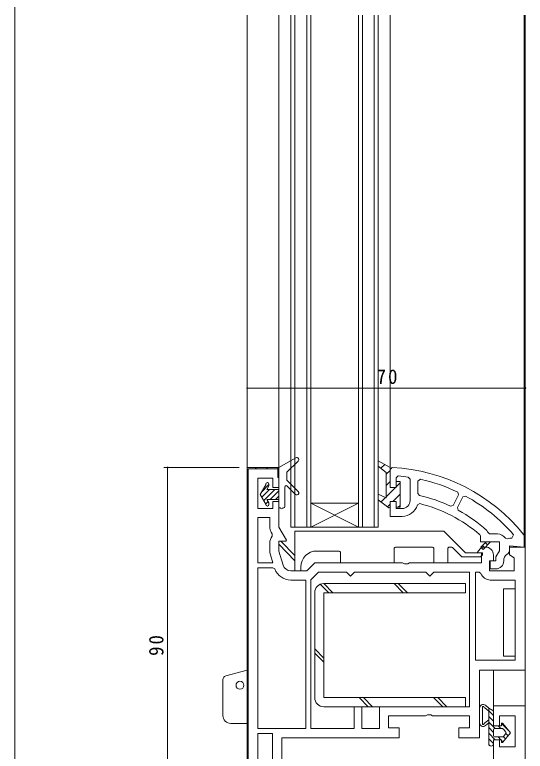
# Model space of a CAD drawing. Units: millimetres on the paper. Extents: x -420 to 373, y -297 to 267.
# Drawn here: x -417.7 to -289.2, y -184.4 to 0.9 of the extents above; entities that cross this region are included whole.
import ezdxf

# ---------------------------------------------------------------- set-up
doc = ezdxf.new("R2010")
doc.units = ezdxf.units.MM
for name, color, linetype, lineweight in [('0-1_YKK_ZWAK', 7, 'Continuous', 9), ('0-3_YKK_12', 2, 'Continuous', 9), ('0-4_YKK_D', 6, 'Continuous', 9), ('0-6_YKK_13', 4, 'Continuous', 9), ('0-7_YKK_11', 7, 'Continuous', 9)]:
    doc.layers.add(name, color=color, linetype=linetype, lineweight=lineweight)
doc.styles.add('ＭＳ ゴシック', font='')
doc.styles.get('ＭＳ ゴシック').set_extended_font_data('MS Gothic')

msp = doc.modelspace()

# ---------------------------------------------------------------- linework, layer by layer
at = {"layer": '0-1_YKK_ZWAK'}
msp.add_line((-417.7, -260.6), (-417.7, 264.4), dxfattribs=at)
at = {"layer": '0-3_YKK_12'}
for p, q in [((-359.209, 0.809), (-359.209, -218.521)), ((-351.209, 0.809), (-351.209, -113.547)), ((-348.209, -128.047), (-348.209, 0.809)), ((-347.209, -128.047), (-347.209, 0.809)), ((-344.209, -128.047), (-344.209, 0.809)), ((-343.209, -128.047), (-343.209, 0.809)), ((-331.209, -128.047), (-331.209, 0.809)), ((-330.209, -128.047), (-330.209, 0.809)), ((-327.209, -128.047), (-327.209, 0.809)), ((-326.209, -128.047), (-326.209, 0.809)), ((-323.209, 0.809), (-323.209, -113.549)), ((-289.509, 0.809), (-289.509, -130.223)), ((-289.209, 0.809), (-289.209, -173.547)), ((-331.209, -122.047), (-343.209, -122.047)), ((-331.209, -128.047), (-343.209, -122.047)), ((-343.209, -128.047), (-331.209, -122.047)), ((-348.209, -128.047), (-326.209, -128.047)), ((-297.209, -173.547), (-297.209, -164.047))]:
    msp.add_line(p, q, dxfattribs=at)
at = {"layer": '0-4_YKK_D'}
for p, q in [((-359.209, -93.047), (-289.209, -93.047)), ((-361.209, -113.047), (-380.209, -113.047)), ((-379.209, -203.047), (-379.209, -113.047))]:
    msp.add_line(p, q, dxfattribs=at)
for centre, start, end in [((-359.209, -93.047), 0, 180), ((-359.209, -93.047), 180, 0), ((-289.209, -93.047), 0, 180), ((-289.209, -93.047), 180, 0), ((-379.209, -113.047), 90, 270), ((-379.209, -113.047), 270, 90)]:
    msp.add_arc(centre, 0.106, start, end, dxfattribs=at)
at = {"layer": '0-6_YKK_13'}
for p, q in [((-346.957, -110.613), (-351.209, -113.047)), ((-351.209, -123.147), (-351.209, -113.047)), ((-349.209, -114.247), (-346.355, -111.401)), ((-349.209, -116.247), (-349.209, -114.247)), ((-349.209, -116.247), (-346.355, -119.1)), ((-355.909, -119.797), (-354.509, -117.372)), ((-355.535, -119.149), (-353.709, -117.323)), ((-355.516, -120.477), (-353.585, -118.547)), ((-355.023, -121.331), (-352.238, -118.547)), ((-354.509, -117.372), (-354.509, -117.247)), ((-354.263, -118.547), (-353.762, -117.679)), ((-354.263, -118.547), (-351.209, -118.547)), ((-353.709, -117.479), (-353.709, -117.247)), ((-349.709, -122.847), (-349.709, -117.885)), ((-347.062, -119.807), (-349.196, -117.673)), ((-355.909, -119.797), (-354.509, -122.222)), ((-353.391, -121.047), (-351.209, -118.864)), ((-352.044, -121.047), (-351.209, -120.211)), ((-354.53, -122.185), (-353.944, -121.6)), ((-354.509, -122.347), (-354.509, -122.222)), ((-354.263, -121.047), (-353.762, -121.915)), ((-354.263, -121.047), (-351.209, -121.047)), ((-353.709, -122.347), (-353.709, -122.115)), ((-351.209, -123.147), (-350.809, -123.147)), ((-350.209, -123.147), (-350.009, -123.147)), ((-309.708, -129.047), (-347.208, -129.047)), ((-347.208, -129.047), (-347.208, -139.047)), ((-304.208, -134.547), (-309.708, -129.047)), ((-351.208, -132.347), (-351.208, -131.547)), ((-351.208, -131.547), (-350.708, -131.547)), ((-350.708, -131.547), (-347.208, -135.21)), ((-347.208, -136.525), (-351.208, -132.347)), ((-321.708, -133.047), (-312.708, -133.047)), ((-308.208, -133.047), (-307.895, -133.047)), ((-307.541, -133.193), (-305.188, -135.547)), ((-341.708, -134.047), (-336.208, -134.047)), ((-345.708, -139.047), (-345.708, -138.047)), ((-347.208, -139.047), (-345.708, -139.047)), ((-338.682, -144.547), (-340.802, -142.427)), ((-337.621, -144.547), (-339.921, -142.247)), ((-304.209, -142.247), (-339.909, -142.247)), ((-319.944, -144.547), (-322.244, -142.247)), ((-318.882, -144.547), (-321.182, -142.247)), ((-304.209, -144.547), (-304.209, -142.247)), ((-342.209, -144.547), (-342.209, -170.947)), ((-339.909, -144.547), (-304.209, -144.547)), ((-339.909, -170.947), (-339.909, -144.547)), ((-339.909, -160.997), (-342.209, -158.697)), ((-339.909, -162.059), (-342.209, -159.759)), ((-364.566, -165.456), (-359.208, -164.02)), ((-359.208, -177.425), (-359.208, -164.02)), ((-365.308, -175.425), (-365.308, -166.422)), ((-304.209, -170.947), (-339.909, -170.947)), ((-328.721, -173.247), (-331.021, -170.947)), ((-327.659, -173.247), (-329.959, -170.947)), ((-309.982, -173.247), (-312.282, -170.947)), ((-308.921, -173.247), (-311.221, -170.947)), ((-304.209, -173.247), (-304.209, -170.947)), ((-339.909, -173.247), (-304.209, -173.247)), ((-300.709, -177.309), (-300.709, -173.575)), ((-300.008, -177.542), (-300.008, -173.335)), ((-298.409, -174.379), (-299.388, -173.552)), ((-298.409, -182.547), (-298.409, -173.58)), ((-297.209, -175.46), (-298.409, -174.26)), ((-297.209, -176.874), (-298.409, -175.674)), ((-297.209, -174.419), (-297.209, -178.047)), ((-359.208, -177.425), (-363.308, -177.425)), ((-298.409, -176.505), (-299.388, -177.332)), ((-298.409, -177.304), (-299.23, -177.998)), ((-296.751, -178.747), (-298.409, -177.089)), ((-295.209, -177.549), (-295.209, -178.047)), ((-293.073, -179.596), (-295.195, -177.474)), ((-292.909, -179.797), (-294.85, -177.421)), ((-297.209, -179.703), (-298.409, -178.503)), ((-295.209, -178.047), (-297.209, -178.047)), ((-297.209, -179.047), (-297.209, -180.547)), ((-294.942, -178.747), (-296.909, -178.747)), ((-295.336, -178.747), (-296.036, -178.047)), ((-292.909, -179.797), (-294.85, -182.173)), ((-294.71, -178.857), (-294.097, -179.607)), ((-296.779, -181.547), (-298.409, -179.917)), ((-297.21, -182.53), (-298.409, -181.331)), ((-297.209, -181.547), (-297.209, -182.547)), ((-295.209, -181.547), (-297.209, -181.547)), ((-296.909, -180.847), (-294.942, -180.847)), ((-295.365, -181.547), (-296.065, -180.847)), ((-295.209, -181.547), (-295.209, -182.045)), ((-294.164, -181.333), (-294.734, -180.763)), ((-294.097, -179.987), (-294.71, -180.737)), ((-293.528, -180.555), (-294.097, -179.986)), ((-298.065, -183.09), (-298.352, -182.803)), ((-294.8, -182.111), (-295.209, -181.703))]:
    msp.add_line(p, q, dxfattribs=at)
for points in [[(-335.708, -134.547), (-335.708, -137.047), (-322.208, -137.047), (-322.208, -133.547)], [(-312.208, -133.547), (-312.208, -137.047), (-308.708, -137.047), (-308.708, -133.547)], [(-305.188, -135.547), (-300.508, -135.547), (-300.008, -135.047), (-300.008, -134.547), (-304.208, -134.547)], [(-297.364, -174.156), (-298.409, -173.58), (-299.23, -172.886)]]:
    msp.add_lwpolyline(points, dxfattribs=at)
msp.add_lwpolyline([(-291.709, -160.549), (-294.709, -160.549), (-294.709, -143.549), (-291.709, -143.549)], close=True, dxfattribs=at)
msp.add_circle((-361.008, -167.824), 1, dxfattribs=at)
for centre, radius, start, end in [((-346.709, -111.047), 0.5, 314.92854, 119.79002), ((-354.109, -117.247), 0.4, 0, 180), ((-354.109, -117.479), 0.4, 329.99998, 0), ((-349.409, -117.885), 0.3, 45.00002, 180), ((-346.709, -119.454), 0.5, 224.99983, 44.99998), ((-354.109, -122.115), 0.4, 0, 30), ((-354.109, -122.347), 0.4, 180, 0), ((-350.509, -123.147), 0.3, 180, 0), ((-350.009, -122.847), 0.3, 270, 0), ((-321.708, -133.547), 0.5, 90, 180), ((-312.708, -133.547), 0.5, 0, 90), ((-308.208, -133.547), 0.5, 90, 180), ((-307.895, -133.547), 0.5, 44.99998, 90), ((-341.708, -138.047), 4, 90, 180), ((-336.208, -134.547), 0.5, 0, 90), ((-339.909, -144.547), 2.3, 90, 180), ((-364.308, -166.422), 1, 105, 180), ((-339.909, -170.947), 2.3, 180, 270), ((-299.809, -173.575), 0.9, 49.95366, 180), ((-299.808, -173.342), 0.2, 27.55611, 205.27687), ((-298.744, -172.787), 1, 207.55611, 229.95366), ((-297.509, -174.419), 0.3, 0, 61.1134), ((-363.308, -175.425), 2, 180, 270), ((-299.809, -177.309), 0.9, 180, 310.04633), ((-299.808, -177.542), 0.2, 154.72311, 332.44388), ((-298.744, -178.097), 1, 130.04633, 152.44388), ((-295.007, -177.549), 0.202, 39.25259, 180), ((-296.909, -179.047), 0.3, 90, 180), ((-294.942, -179.047), 0.3, 39.25259, 90), ((-294.33, -179.797), 0.3, 320.74739, 39.25259), ((-296.909, -180.547), 0.3, 180, 270), ((-294.942, -180.547), 0.3, 270, 320.74739), ((-297.809, -182.547), 0.6, 180, 0), ((-295.007, -182.045), 0.202, 180, 320.74739)]:
    msp.add_arc(centre, radius, start, end, dxfattribs=at)
at = {"layer": '0-7_YKK_11'}
for p, q in [((-357.19, -113.347), (-356.89, -113.047)), ((-354.361, -113.347), (-354.061, -113.047)), ((-325.526, -113.239), (-324.576, -112.289)), ((-351.58, -113.394), (-351.367, -113.181)), ((-324.209, -114.75), (-323.209, -113.75)), ((-359.209, -115.366), (-358.909, -115.066)), ((-324.209, -117.578), (-323.209, -116.578)), ((-318.637, -115.441), (-318.209, -115.936)), ((-318.209, -115.936), (-318.209, -121.349)), ((-318.209, -115.936), (-318.209, -121.349)), ((-316.209, -119.555), (-316.209, -116.479)), ((-359.209, -118.194), (-358.909, -117.894)), ((-324.209, -120.407), (-321.838, -118.036)), ((-321.722, -117.92), (-320.709, -116.907)), ((-322.522, -121.549), (-320.709, -119.735)), ((-315.823, -120.042), (-316.209, -119.555)), ((-304.903, -120.444), (-306.266, -123.118)), ((-304.219, -120.232), (-304.903, -120.444)), ((-359.209, -121.022), (-358.909, -120.722)), ((-325.506, -121.704), (-324.397, -120.595)), ((-323.901, -122.927), (-323.209, -122.235)), ((-316.366, -122.461), (-315.764, -122.115)), ((-359.209, -123.851), (-358.909, -123.551)), ((-321.194, -123.049), (-320.709, -122.563)), ((-356.509, -137.047), (-356.509, -125.647)), ((-359.209, -126.679), (-358.909, -126.379)), ((-359.209, -129.508), (-358.909, -129.208)), ((-294.172, -130.799), (-293.589, -130.976)), ((-292.554, -130.821), (-292.144, -129.996)), ((-359.209, -132.336), (-358.909, -132.036)), ((-299.407, -133.213), (-299.973, -132.647)), ((-298.7, -132.506), (-299.266, -131.94)), ((-297.993, -131.799), (-298.043, -131.749)), ((-359.209, -135.165), (-358.909, -134.865)), ((-359.209, -137.993), (-358.909, -137.693)), ((-356.509, -138.247), (-356.509, -178.747)), ((-359.209, -140.821), (-358.909, -140.521)), ((-301.709, -139.347), (-301.709, -161.547)), ((-343.209, -178.747), (-343.209, -141.3)), ((-359.209, -143.65), (-358.909, -143.35)), ((-359.209, -146.478), (-358.909, -146.178)), ((-359.209, -149.307), (-358.909, -149.007)), ((-359.209, -152.135), (-358.909, -151.835)), ((-359.209, -154.964), (-358.909, -154.664)), ((-359.209, -157.792), (-358.909, -157.492)), ((-359.209, -160.62), (-358.909, -160.32)), ((-359.209, -163.449), (-358.909, -163.149)), ((-359.209, -166.277), (-358.909, -165.977)), ((-359.209, -169.106), (-358.909, -168.806)), ((-359.209, -171.934), (-358.909, -171.634)), ((-289.209, -238.047), (-289.209, -173.047)), ((-359.209, -174.763), (-358.909, -174.463)), ((-359.209, -177.591), (-358.909, -177.291)), ((-359.209, -180.419), (-358.909, -180.119)), ((-352.809, -200.347), (-352.809, -179.947)), ((-359.209, -183.248), (-358.909, -182.948))]:
    msp.add_line(p, q, dxfattribs=at)
for points in [[(-359.209, -113.047), (-359.209, -203.047), (-345.209, -203.047)], [(-350.136, -137.622), (-351.209, -134.047), (-351.209, -131.547), (-349.45, -131.547), (-349.319, -131.32), (-351.209, -128.047), (-351.209, -121.547), (-352.709, -121.547), (-352.709, -123.347), (-356.509, -123.347), (-356.509, -115.747), (-352.709, -115.747), (-352.709, -118.047), (-351.209, -118.047), (-351.209, -113.047), (-359.209, -113.047), (-359.209, -203.047), (-345.209, -203.047)], [(-359.209, -203.047), (-345.209, -203.047), (-345.209, -200.547), (-345.509, -200.547), (-345.509, -202.747), (-358.909, -202.747), (-358.909, -113.347), (-351.509, -113.347), (-351.509, -115.547), (-351.209, -115.547), (-351.209, -113.047), (-359.209, -113.047)], [(-322.685, -113.049), (-323.209, -113.549), (-323.209, -118.049), (-321.709, -118.049), (-321.709, -115.651), (-321.167, -115.152)], [(-316.209, -119.555), (-316.209, -116.479), (-315.602, -115.99)], [(-306.201, -119.219), (-305.971, -119.897), (-307.334, -122.571), (-307.994, -122.795)], [(-304.903, -120.444), (-306.266, -123.118), (-306.06, -123.784)], [(-320.209, -123.349), (-321.709, -123.349), (-321.709, -121.549), (-323.209, -121.549), (-323.209, -125.349), (-320.209, -125.349)], [(-356.509, -137.047), (-356.509, -125.647), (-353.509, -125.647), (-353.509, -127.913)], [(-353.133, -129.313), (-352.874, -129.762), (-352.913, -130.321)], [(-298.868, -128.848), (-298.701, -129.235), (-298.201, -129.749), (-296.209, -129.749)], [(-300.683, -129.919), (-300.509, -130.298), (-300.509, -131.749), (-295.709, -131.749), (-295.709, -133.99), (-296.609, -135.549), (-296.609, -136.549), (-298.009, -136.549), (-298.009, -138.549), (-296.609, -138.549)], [(-293.498, -134.657), (-293.209, -134.204), (-293.209, -132.771), (-289.509, -133.094), (-289.509, -130.223), (-289.618, -129.911)], [(-353.509, -132.047), (-353.509, -134.384), (-352.71, -137.047), (-356.509, -137.047)], [(-350.509, -190.447), (-350.509, -181.047), (-320.909, -181.047), (-320.909, -178.547), (-323.609, -178.547), (-323.609, -175.547), (-314.275, -175.547), (-313.842, -175.297), (-312.976, -175.297), (-312.543, -175.547), (-303.209, -175.547), (-303.209, -178.547), (-305.909, -178.547), (-305.909, -181.047), (-300.709, -181.047), (-300.709, -164.047), (-289.209, -164.047), (-289.209, -133.047), (-293.209, -133.047), (-293.209, -135.047), (-292.009, -135.74), (-292.009, -139.047), (-298.209, -139.047), (-298.209, -136.547), (-297.209, -136.547), (-297.209, -135.047)], [(-299.209, -133.047), (-300.209, -133.047), (-301.23, -134.302), (-301.114, -134.547), (-300.209, -134.547), (-300.209, -137.047), (-318.343, -137.047), (-318.776, -137.297), (-319.642, -137.297), (-320.075, -137.047), (-342.209, -137.047), (-344.209, -139.047), (-348.221, -139.047)], [(-294.609, -136.549), (-294.609, -136.106), (-294.594, -135.984)], [(-356.509, -138.247), (-356.509, -178.747), (-344.409, -178.747), (-344.409, -141.347), (-348.221, -141.347)], [(-352.242, -138.57), (-352.709, -138.247), (-356.509, -138.247)], [(-301.709, -139.347), (-301.709, -161.547), (-291.709, -161.547), (-291.709, -141.347), (-298.009, -141.347)], [(-300.366, -139.68), (-300.837, -139.347), (-301.709, -139.347)], [(-289.209, -238.047), (-289.209, -173.047), (-297.209, -173.047), (-297.209, -178.047), (-295.709, -178.047), (-295.709, -175.547), (-291.709, -175.547), (-291.709, -183.347), (-295.709, -183.347), (-295.709, -181.547), (-297.209, -181.547), (-297.209, -198.047)]]:
    msp.add_lwpolyline(points, dxfattribs=at)
for points in [[(-324.209, -120.683), (-324.209, -114.268), (-326.209, -112.706), (-326.209, -111.381), (-323.209, -113.049), (-323.209, -118.049), (-321.709, -118.049), (-321.709, -116.549), (-320.709, -116.549), (-320.709, -123.049), (-321.709, -123.049), (-321.709, -121.549), (-323.209, -121.549), (-323.209, -123.031), (-323.539, -123.203), (-326.209, -121.169), (-326.209, -119.752)], [(-297.943, -131.749), (-299.826, -133.632), (-300.391, -133.066), (-299.074, -131.749)], [(-343.209, -178.747), (-343.209, -141.3), (-341.256, -139.347), (-334.209, -139.347), (-333.709, -139.847), (-333.209, -140.347), (-332.709, -139.847), (-332.209, -139.347), (-314.209, -139.347), (-313.709, -139.847), (-313.209, -140.347), (-312.709, -139.847), (-312.209, -139.347), (-303.209, -139.347), (-303.209, -173.247), (-325.909, -173.247), (-325.909, -178.747), (-330.309, -178.747), (-330.309, -173.247), (-332.309, -173.247), (-332.309, -178.747)], [(-352.809, -200.347), (-352.809, -179.947), (-356.509, -179.947), (-356.509, -200.347)]]:
    msp.add_lwpolyline(points, close=True, dxfattribs=at)
for centre, radius, start, end in [((-324.775, -158.001), 45, 38.62424, 87.33907), ((-324.775, -158.001), 43, 81.7943, 85.187), ((-324.775, -158.001), 43, 64.40886, 77.68326), ((-324.775, -158.001), 39, 64.5159, 76.73137), ((-324.775, -158.001), 43, 40.63693, 61.44263), ((-320.209, -121.349), 2, 270, 359.99998), ((-324.775, -158.001), 37, 49.37383, 75.90544), ((-320.209, -121.349), 4, 269.99998, 343.86119), ((-324.774, -158.001), 39, 48.37411, 61.32433), ((-350.709, -127.913), 2.8, 179.99998, 210), ((-296.209, -132.249), 2.5, 35.45689, 90.00002), ((-350.709, -132.047), 2.8, 141.94031, 180), ((-292.709, -133.316), 2.5, 86.45901, 110.6167), ((-299.209, -135.047), 2, 0, 89.99998), ((-292.654, -136.47), 2, 114.96335, 165.9453), ((-296.609, -136.549), 2, 270, 359.99998), ((-348.221, -137.047), 4.3, 200.74236, 270.00002), ((-348.221, -137.047), 2, 196.69922, 270), ((-298.009, -138.847), 2.5, 199.47122, 269.99998)]:
    msp.add_arc(centre, radius, start, end, dxfattribs=at)

# ---------------------------------------------------------------- texts
at = {"layer": '0-4_YKK_D', "color": 3, "insert": (-326.609, -92.047), "char_height": 3.666, "attachment_point": 7, "style": 'ＭＳ ゴシック'}
msp.add_mtext('\\T1.21;\\W0.95;70', dxfattribs=at)
at = {"layer": '0-4_YKK_D', "color": 3, "insert": (-380.209, -160.447), "char_height": 3.666, "attachment_point": 7, "rotation": 90, "style": 'ＭＳ ゴシック'}
msp.add_mtext('\\T1.21;\\W0.95;90', dxfattribs=at)

doc.saveas('drawing.dxf')
